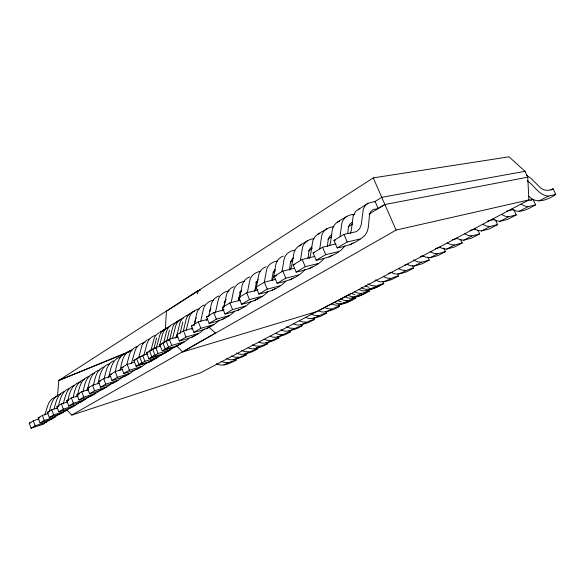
<?xml version="1.0" encoding="UTF-8"?>
<svg xmlns="http://www.w3.org/2000/svg" width="585" height="585" viewBox="0 0 585 585"><rect width="100%" height="100%" fill="white"/><g stroke="black" fill="none" stroke-linecap="round" stroke-linejoin="round"><path stroke-width="0.88" d="M165.35 329.084L166.447 311.227L373.267 177.884L509.001 156.802L525.052 171.303L527.765 177.167L528.877 199.931L317.399 311.381L182.608 351.973L176.282 345.494M57.484 396.323L58.785 380.469L198.286 290.489L200.055 290.058M347.695 233.576C348.397 230.102 347.629 224.969 351.351 222.863A14.625 9.082 59.6 0 1 352.462 222.373M340.039 236.757L341.677 224.435C342.159 218.242 348.221 214.461 354.042 214.41M327.3 246.585C328.2 242.914 327.249 237.393 331.205 235.126A14.289 9.126 59.6 0 1 331.746 234.856M319.746 248.947L321.531 236.808C322.13 230.629 328.2 226.929 333.991 226.775M307.951 258.153C308.873 254.504 308.054 249.064 311.973 246.841M300.405 260.566L302.313 248.603C302.993 242.819 308.485 239.046 314.028 238.76M289.341 270.043C290.46 266.204 289.465 260.405 293.611 258.022M281.941 271.659L283.966 259.872C284.712 254.475 289.648 250.658 294.913 250.234M271.733 280.273L273.144 272.53L275.052 269.429M264.296 282.255L266.431 270.636C267.25 265.276 272.186 261.524 277.422 261.034M254.672 291.242L256.31 282.738L258.241 279.667M247.426 292.39L249.649 280.939C250.534 275.608 255.469 271.93 260.669 271.381M238.483 300.902L240.179 292.522L241.291 290.35M239.879 296.924L242.146 285.546C242.907 281.575 245.897 278.138 249.751 276.888M231.272 302.094L233.576 290.811C234.526 285.509 239.448 281.89 244.618 281.297M223.492 307.608L225.488 300.237M224.04 306.438L226.388 295.228C227.192 291.272 230.19 287.893 234.022 286.628M208.618 316.522L211.273 304.507C212.121 300.58 215.126 297.253 218.929 295.973M194.337 325.084L195.631 319.534M182.834 321.962L180.063 333.567M169.445 330.189L166.615 341.633M197.438 293.948L198.286 290.489L200.099 290.387M153.921 348.558L156.553 338.101M208.633 316.441L208.86 315.556M138.667 357.515L142.031 345.362L143.734 342.708L147.018 340.002M200.714 321.187L203.39 309.348C204.406 304.463 208.801 300.895 213.62 300.149M194.059 325.18L196.772 313.406C197.65 309.509 200.662 306.24 204.428 304.953M209.722 311.483L210.351 309.772M126.777 364.66L129.497 354.517C130.506 350.781 133.504 347.753 137.109 346.444M115.318 371.548C116.803 365.018 118.141 355.965 125.658 353.537M183.244 331.439L186.008 319.798C186.973 315.593 190.454 312.178 194.615 311.103M169.672 339.585L172.487 328.105C173.489 323.929 176.962 320.565 181.094 319.483M97.615 383.797L98.47 381.676C99.823 374.897 101.79 365.64 109.717 363.673M163.588 343.234L166.425 331.827C167.368 327.995 170.381 324.836 174.089 323.534M150.762 350.934L154.323 337.786L156.027 335.095L159.317 332.368M104.013 378.985L104.262 378.195C105.929 372.06 106.806 363.651 113.614 360.806M239.667 297.831L238.329 300.77M93.337 385.391L93.593 384.608C95.106 378.173 96.576 369.406 103.925 367M83.026 391.577L83.282 390.809C84.657 384.096 86.712 375.051 94.507 373.091M215.309 313.041L218.176 300.266C219.178 295.008 224.092 291.447 229.218 290.811M73.066 397.551L73.322 396.791C74.712 390.136 76.818 381.23 84.525 379.27M67.838 400.688L68.094 399.935C69.213 392.623 72.386 383.438 80.788 382.063M58.368 406.37C60.021 399.657 61.886 390.429 69.79 388.396M54.105 408.922C55.904 402.553 57.286 393.793 64.635 391.35M49.213 411.862C50.866 405.2 52.782 396.118 60.599 394.085M186.191 330.481L189.196 318.057C190.257 313.216 194.637 309.706 199.419 308.924M172.487 338.686L175.559 326.437C176.48 322.584 179.5 319.388 183.222 318.086M159.317 346.576L162.44 334.488C163.39 330.664 166.403 327.52 170.096 326.211M156.356 348.133L159.486 336.09C160.517 331.951 163.983 328.638 168.078 327.541M143.793 355.665L146.974 343.783C148.027 339.673 151.486 336.412 155.544 335.3M350.43 233.356L351.38 229.942L353.113 216.45L355.607 211.39L367.965 203.273L375.065 201.437L378.188 208.589L374.195 209.364A14.983 9.016 59.6 0 0 372.484 209.993L370.422 212.128L369.669 214.615C368.301 221.393 369.654 229.547 364.952 235.309C357.508 242.468 347.271 246.336 337.179 247.901L333.969 240.391L343.98 234.373L356.272 231.697L359.607 228.823L361.194 224.947L363.292 209.218L364.777 206.154L367.965 203.273M63.151 403.979C65.33 397.442 66.222 388.126 73.981 385.559M329.56 245.824L330.554 242.453L332.258 230.219C332.997 222.592 341.647 219.975 346.92 216.311M44.804 414.97C47.122 408.871 47.67 400.308 54.639 397.369M131.362 363.592L134.916 351.19C136.122 346.51 140.407 343.219 145.036 342.335M119.706 370.576L120.554 368.404C121.863 361.523 123.706 351.958 131.815 349.991M108.459 377.303L109.315 375.16C110.645 368.323 112.554 358.919 120.576 356.952M223.258 308.843L222 310.884M67.231 401.975L67.56 401.339M309.282 258.424L310.525 255.338L312.551 242.322C313.377 234.921 321.662 232.289 326.861 228.742M290.314 269.743L291.586 266.694L293.743 253.868C294.643 246.687 302.606 244.04 307.725 240.611M272.2 280.551L273.495 277.539L275.776 264.903C276.449 260.888 279.389 257.327 283.301 256.106M254.892 290.884L256.208 287.908L258.592 275.447C259.316 271.455 262.285 267.959 266.168 266.723M86.755 390.692L87.999 387.972C89.366 381.237 91.392 372.133 99.231 370.166M76.635 396.74L77.878 394.056C79.26 387.372 81.344 378.407 89.088 376.447M196.107 318.43L196.414 317.918M57.769 407.635L56.972 408.827M207.69 318.635L206.271 320.551M344.909 245.832C338.452 254.811 326.43 258.146 316.163 260.288L313.055 252.954L322.576 247.236L335.944 243.821M175.529 338.028L176.919 335.242L179.705 323.673C180.619 319.812 183.631 316.602 187.368 315.308M305.034 269.232C298.642 277.875 287.059 281.049 277.107 283.315L274.189 276.303L282.833 271.111L294.218 268.332M210.658 309.253L211.01 308.77M323.819 258.855C316.909 266.687 306.094 270.102 296.164 272.083L293.151 264.91L302.218 259.462L314.884 256.369M285.758 281.151C278.994 288.705 268.537 291.944 258.928 294.036L256.098 287.169L264.347 282.211L275.703 279.359M268.003 291.557C261.312 298.979 251.023 302.131 241.576 304.266L238.826 297.546L246.702 292.814L258.014 289.889M251.023 301.509C244.398 308.8 234.285 311.871 224.984 314.05L222.315 307.461L229.846 302.942L240.245 300.193M234.768 311.03C228.216 318.203 218.263 321.202 209.108 323.41L206.512 316.953L213.722 312.624L224.077 309.831M219.192 320.156C212.721 327.212 202.915 330.137 193.906 332.368L191.383 326.05L198.286 321.896L207.726 319.3M204.253 328.909C197.854 335.848 188.202 338.708 179.332 340.967L176.875 334.759L183.493 330.781L192.882 328.156M225.839 299.747L226.241 299.293M191.69 329.238L192.209 328.646M189.123 338.218C182.608 344.265 173.833 347.139 165.35 349.208L162.952 343.124L169.306 339.307L177.789 336.894M162.103 354.035C155.756 359.892 147.23 362.627 139.018 364.733L136.736 358.876L142.608 355.351L147.625 353.881M146.491 362.963C140.246 368.718 131.859 371.373 123.808 373.493L121.592 367.76L127.186 364.396L134.652 362.181M134.323 370.086C128.166 375.753 119.896 378.349 111.962 380.477L109.804 374.846L115.186 371.607L122.601 369.384M122.609 376.952C116.525 382.539 108.364 385.076 100.554 387.211L98.441 381.676L103.633 378.553L110.989 376.323M111.304 383.57C105.3 389.076 97.249 391.562 89.556 393.698L87.494 388.257L92.496 385.252L99.479 383.109M100.393 389.954C94.47 395.387 86.529 397.815 78.946 399.957L76.927 394.604L81.754 391.709L88.686 389.559M94.646 393.625L95.494 392.827M79.692 402.078C73.915 407.357 66.178 409.69 58.814 411.833L56.884 406.655L61.381 403.95L67.348 402.07M60.35 413.412L51.407 419.211L40.014 422.926L38.157 417.909L42.369 415.379L48.233 413.507M258.431 298.036L254.329 300.836M210.563 326.028L206.468 328.792M174.484 347.132L164.253 353.464L151.924 357.128L149.584 351.154L155.69 347.49L160.743 346.027M168.312 350.737L164.253 353.464M155.303 358.349L151.266 361.047M139.961 367.109L135.947 369.793M128.013 374.1L124.013 376.769M116.488 380.842L112.517 383.489M89.022 396.915L80.386 402.275L68.708 405.997L66.727 400.74L71.392 397.932L78.266 395.789M84.291 399.687L80.386 402.275M69.023 408.615L60.745 413.756L49.257 417.471L47.363 412.381L51.714 409.763L57.63 407.884M74.28 405.544L70.397 408.111M64.599 411.204L60.745 413.756M46.171 421.99L42.369 424.498L31.071 428.198L29.25 423.262L33.323 420.82L39.144 418.94M50.317 419.562L42.369 424.498M55.231 416.681L51.407 419.211M353.186 242.929L350.049 244.91M186.71 315.732L189.474 313.999M332.192 255.206L329.033 257.188M160.451 332.002L162.228 330.781M312.185 266.892L309.026 268.881M293.114 278.036L289.941 280.025M274.906 288.683L271.725 290.672M224.911 317.896L221.744 319.871M194.98 335.395L191.821 337.355M180.904 343.614L177.76 345.567M157.336 357.179L148.341 362.546L136.108 366.232L133.841 360.397L139.661 356.901L142.162 356.17M164.341 353.084L161.211 355.022L148.897 358.693L146.579 352.748L152.626 349.106L155.149 348.382M151.449 360.623L148.341 362.546M93.746 394.363L90.719 396.235M104.466 388.096L101.424 389.976M191.522 295.059L198.381 290.643M174.191 323.373L175.112 322.796M239.857 309.319L237.678 310.562M169.467 350.225L161.211 355.022M176.75 345.969L174.601 347.197L162.206 350.839L159.822 344.784L166.118 340.996L169.504 340.031M183.112 342.247L174.601 347.197M352.835 215.156L354.386 214.198M374.239 201.949L381.742 197.32L525.052 171.303M224.04 302.094L225.605 301.143M239.66 292.617L241.225 291.674M256.055 282.672L257.619 281.729M273.239 272.252L275.579 270.833M290.416 261.831L292.756 260.413M308.375 250.936L312.273 248.566M327.892 239.097L331.68 236.793M348.192 226.783L352.718 224.033M369.069 214.117L384.893 204.516L527.765 177.167M31.071 428.198L35.158 425.785L46.508 422.077M40.014 422.926L44.241 420.432L55.677 416.717M49.257 417.471L53.63 414.897L65.162 411.175M58.814 411.833L63.341 409.164L74.968 405.442M68.708 405.997L73.388 403.233L85.11 399.511M78.946 399.957L83.801 397.098L95.611 393.369M89.556 393.698L94.587 390.736L106.492 387.014M100.554 387.211L105.768 384.133L117.768 380.418M111.962 380.477L117.373 377.288L129.468 373.581M123.808 373.493L129.431 370.181L141.607 366.481M136.108 366.232L141.95 362.788L139.661 356.901M148.897 358.693L154.974 355.11L152.626 349.106M162.206 350.839L168.531 347.11L166.118 340.996M139.018 364.733L144.912 361.259L157.197 357.581M151.924 357.128L158.052 353.508L170.425 349.859M165.35 349.208L171.734 345.442L184.18 341.815M179.332 340.967L185.986 337.04L198.512 333.45M193.906 332.368L200.845 328.28L213.437 324.726M209.108 323.41L216.355 319.139L229.013 315.622M224.984 314.05L232.552 309.589L245.269 306.123M241.576 304.266L249.488 299.6L262.263 296.2M258.928 294.036L267.213 289.151L280.032 285.816M277.107 283.315L285.787 278.197L298.635 274.95M296.164 272.083L305.268 266.709L318.138 263.55M316.163 260.288L325.728 254.65L338.605 251.594M337.179 247.901L347.241 241.963L360.111 239.031M377.756 208.618L384.893 204.516L373.267 177.884M66.748 409.814L71.787 415.072L215.419 333.026L208.816 327.059M182.608 351.973L396.111 230.073L528.877 199.931M351.051 293.465L200.494 372.842L71.787 415.072M530.822 200.509L533.074 199.324L535.626 204.867C528.796 208.567 519.363 214.519 511.904 208.984M550.792 190.015L553.125 188.787L555.75 194.425C548.16 199.763 536.401 204.538 529.074 196.399M223.945 364.952L228.552 362.554L236.384 359.994C230.453 363.029 223.053 367.204 216.421 363.753M226.432 358.459C233.356 362.642 239.872 355.826 246.585 354.7L245.919 353.055M236.72 353.026C243.704 357.303 250.278 350.364 257.071 349.26L256.391 347.592M254.958 348.799L259.959 346.188L267.85 343.666C261.948 346.605 254.797 350.876 248.12 347.819M259.016 342.079C265.992 345.881 272.135 338.664 278.935 337.911L278.35 336.485M270.226 336.17C277.261 340.075 283.462 332.711 290.336 331.987L289.743 330.547M280.924 329.677C288.134 334.408 294.979 326.913 302.079 325.896L301.472 324.434M293.648 323.827C300.807 327.951 307.132 320.28 314.167 319.622L313.545 318.138M305.897 317.37C313.114 321.618 319.505 313.779 326.62 313.15L325.991 311.651M318.525 310.715C325.794 315.088 332.258 307.081 339.461 306.489L338.81 304.968M331.549 303.849C335 305.589 339.344 306.035 342.444 303.205M344.989 296.763C348.484 298.569 352.894 299.023 356.038 296.12M358.861 289.451C362.503 291.418 367.08 291.718 370.334 288.668M334.598 302.408C341.947 306.942 348.492 298.723 355.797 298.182L355.132 296.632M355.212 296.719L361.625 293.385L369.552 291.045C363.226 294.284 355.227 299.162 348.133 295.279M361.245 287.432C368.791 293.048 376.104 284.507 383.745 283.674L382.707 281.283M375.68 279.813C383.277 285.597 390.678 276.859 398.407 276.069L397.705 274.445M391.482 272.442C399.05 277.575 405.895 268.559 413.558 268.208L412.476 265.736M406.919 264.303L410.546 265.736L414.07 266.065L421.383 262.255L429.222 260.076L427.957 257.21M421.997 255.352L425.617 257.1L430.055 257.736L437.624 253.795L445.426 251.667L443.81 248.025M439.437 247.177L443.079 248.713L446.604 249.115L454.443 245.035L462.201 242.965L460.549 239.265M456.571 238.146L460.227 239.74L463.751 240.186L471.868 235.952L479.576 233.949L477.879 230.19M474.34 228.779L478.003 230.439L481.513 230.929L489.937 226.541L497.579 224.611L495.495 220.018M492.775 219.068L496.438 220.786L499.941 221.327L508.679 216.779L516.255 214.922L513.762 209.474M519.063 211.368L528.138 206.644L535.626 204.867M538.924 201.021L548.357 196.114L555.75 194.425M246.585 354.7L241.846 357.164L234 359.716M257.071 349.26L252.193 351.79L244.333 354.334M278.935 337.911L273.78 340.587L265.882 343.102M290.336 331.987L285.034 334.744L277.122 337.245M302.079 325.896L296.617 328.726L288.697 331.212M314.167 319.622L308.544 322.54L300.61 325.004M326.62 313.15L320.829 316.163L312.887 318.606M339.461 306.489L333.487 309.589L325.545 312.01M352.696 299.622L346.532 302.818L338.598 305.209M355.797 298.182L349.589 301.399L341.655 303.783M383.745 283.674L377.135 287.103L369.215 289.429M398.407 276.069L391.584 279.608L383.68 281.897M413.558 268.208L406.502 271.864L398.619 274.109M429.222 260.076L421.931 263.864L414.07 266.065M445.426 251.667L437.88 255.586L430.055 257.736M462.201 242.965L454.391 247.024L446.604 249.115M479.576 233.949L471.481 238.153L463.751 240.186M497.579 224.611L489.192 228.962L481.513 230.929M516.255 214.922L507.546 219.433L499.941 221.327M299.184 245.905L301.216 245.02M317.918 234.285L319.951 233.415M337.545 222.124L339.571 221.262M358.13 209.371L359.102 208.896M147.976 339.505L148.985 339.088M163.193 330.276L164.209 329.86M160.29 331.87L162.235 331.154M131.969 350.356L58.785 380.469L128.693 352.133M176.085 322.291L177.101 321.874M55.582 396.952L56.453 396.652M29.25 423.262L30.903 422.728M38.157 417.909L39.824 417.376M47.363 412.381L49.045 411.84M56.884 406.655L58.58 406.122M66.727 400.74L68.445 400.198M76.927 394.604L79.516 393.8M87.494 388.257L89.234 387.723M98.441 381.676L100.883 380.93M109.804 374.846L111.442 374.349M352.06 298.196L359.994 295.834L366.349 292.529L364.762 293.005M121.592 367.76L123.245 367.263M133.841 360.397L135.508 359.907M365.961 290.95L373.881 288.624L380.44 285.217L378.071 285.911M146.579 352.748L148.254 352.258M159.822 344.784L161.511 344.294M374.97 280.793L376.645 280.31M388.769 273.305L392.111 272.369M191.383 326.05L193.094 325.574M404.725 265.1L408.059 264.179M206.512 316.953L208.238 316.485M420.366 256.852L423.686 255.952M222.315 307.461L224.048 307.001M440.688 247.228L435.437 248.537M238.826 297.546L240.567 297.092M452.49 239.696L457.419 238.424M239.989 291.864L241.568 291.462M469.857 230.534L475.568 229.093M274.189 276.303L276.815 275.652M255.806 282.262L257.393 281.86M494.34 219.455L487.576 221.028M293.151 264.91L294.906 264.486M506.537 211.185L512.957 209.664M313.055 252.954L314.81 252.544M526.719 200.772L533.074 199.324M333.969 240.391L335.724 239.996M553.125 188.787C548.401 191.39 542.719 190.673 539.275 186.63L530.566 177.957L526.266 175.098M228.552 362.554L224.326 362.451L221.006 361.325M227.287 358.342L226.461 358.4M238.731 357.252L234.483 357.121L231.141 355.972M249.195 351.797L244.925 351.643L241.568 350.466M259.959 346.188L255.667 346.013L252.289 344.806M271.03 340.419L267.594 340.382L264.149 339.373M282.423 334.481L278.972 334.43L275.506 333.392M294.153 328.368L289.809 328.119L286.365 326.803M306.233 322.072L302.759 321.977L299.257 320.873M318.686 315.586L314.306 315.271L310.825 313.889M331.519 308.895L328.024 308.748L324.485 307.571M347.863 300.551L344.353 300.368L340.792 299.147M361.625 293.385L358.108 293.173L354.532 291.908M375.833 285.985L371.409 285.509L367.848 283.944M390.509 278.336L386.985 278.065L383.38 276.705M405.69 270.431L402.158 270.124L398.539 268.72M421.383 262.255L416.944 261.649L413.332 259.93M437.624 253.795L434.099 253.407L430.458 251.908M454.443 245.035L450.918 244.61L447.269 243.046M471.868 235.952L468.351 235.484L464.695 233.868M489.937 226.541L486.428 226.029L482.764 224.347M508.679 216.779L505.184 216.216L501.513 214.461M528.138 206.644L524.657 206.022L520.986 204.202M548.357 196.114C540.123 195.602 535.195 187.354 529.615 182.571L527.246 180.787M341.252 301.823L337.699 300.61M354.905 294.672L351.336 293.421M369.003 287.293L365.42 285.992M384.893 204.516L396.111 230.073M343.98 234.373L347.241 241.963M322.576 247.236L325.728 254.65M302.218 259.462L305.268 266.709M282.833 271.111L285.787 278.197M264.347 282.211L267.213 289.151M246.702 292.814L249.488 299.6M229.846 302.942L232.552 309.589M213.722 312.624L216.355 319.139M198.286 321.896L200.845 328.28M183.493 330.781L185.986 337.04M169.306 339.307L171.734 345.442M155.69 347.49L158.052 353.508M142.608 355.351L144.912 361.259M127.186 364.396L129.431 370.181M115.186 371.607L117.373 377.288M103.633 378.553L105.768 384.133M92.496 385.252L94.587 390.736M81.754 391.709L83.801 397.098M71.392 397.932L73.388 403.233M61.381 403.95L63.341 409.164M51.714 409.763L53.63 414.897M42.369 415.379L44.241 420.432M33.323 420.82L35.158 425.785"/></g></svg>
